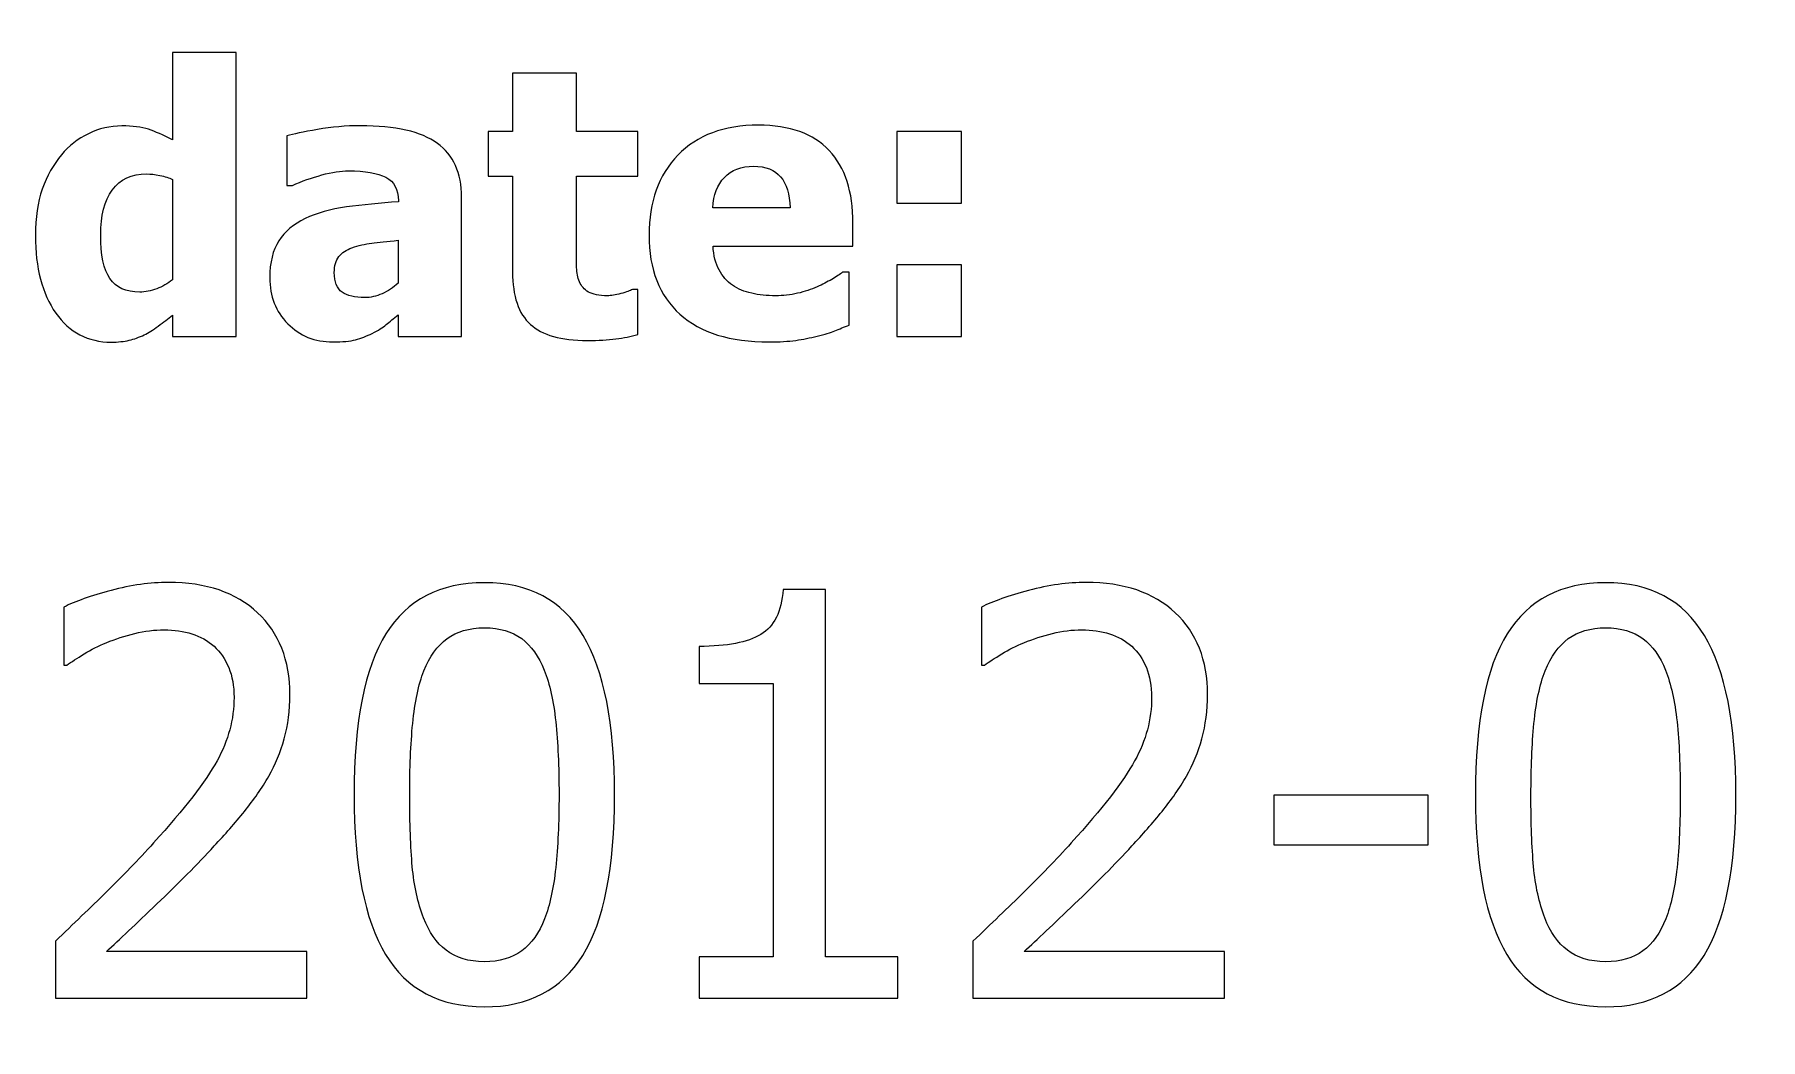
# Model space of a CAD drawing. Header units: centimetres. Extents: x -14.3 to 14.3, y -10 to 9.9.
# Drawn here: x 9.995 to 11.299, y -8.897 to -8.138 of the extents above; entities that cross this region are included whole.
import ezdxf

# ---------------------------------------------------------------- set-up
doc = ezdxf.new("R2010")
doc.units = ezdxf.units.CM
doc.header["$MEASUREMENT"] = 0
doc.layers.add('Layer 1', color=7, linetype='Continuous')

msp = doc.modelspace()

# ---------------------------------------------------------------- linework, layer by layer
at = {"layer": 'Layer 1', "color": 250, "lineweight": 70}
for points in [[(-14.3, -9), (-14.3, -9), (-14.3, 8.9), (-14.3, 8.9), (-14.3, 8.9), (-14.3, 9.45219), (-13.85219, 9.9), (-13.3, 9.9), (-13.3, 9.9), (-13.3, 9.9), (13.3, 9.9), (13.3, 9.9), (13.3, 9.9), (13.85219, 9.9), (14.3, 9.45219), (14.3, 8.9), (14.3, 8.9), (14.3, 8.9), (14.3, -9), (14.3, -9), (14.3, -9), (14.3, -9.55219), (13.85219, -10), (13.3, -10), (13.3, -10), (13.3, -10), (-13.3, -10), (-13.3, -10), (-13.3, -10), (-13.85219, -10), (-14.3, -9.55219), (-14.3, -9)], [(2.3, -10), (2.3, -10), (2.3, -7), (2.3, -7), (2.3, -7), (2.3, -6.44781), (2.74781, -6), (3.3, -6), (3.3, -6), (3.3, -6), (14.3, -6), (14.3, -6), (14.3, -6), (14.3, -6), (14.3, -7), (14.3, -7), (14.3, -7), (14.3, -7), (14.3, -9), (14.3, -9), (14.3, -9), (14.3, -9.55219), (13.85219, -10), (13.3, -10), (13.3, -10), (13.3, -10), (3.3, -10), (3.3, -10), (3.3, -10), (3.3, -10), (2.3, -10), (2.3, -10)]]:
    msp.add_open_spline(points, degree=3, knots=[0, 0, 0, 0, 0.125, 0.125, 0.125, 0.125, 0.25, 0.25, 0.25, 0.25, 0.375, 0.375, 0.375, 0.375, 0.5, 0.5, 0.5, 0.5, 0.625, 0.625, 0.625, 0.625, 0.75, 0.75, 0.75, 0.75, 0.875, 0.875, 0.875, 0.875, 1, 1, 1, 1], dxfattribs=at)
at = {"layer": 'Layer 1', "color": 250}
for points, knots in [([(10.14728, -8.36634), (10.14728, -8.36634), (10.09906, -8.36634), (10.09906, -8.36634), (10.09906, -8.36634), (10.09906, -8.36634), (10.09906, -8.35021), (10.09906, -8.35021), (10.09906, -8.35021), (10.09596, -8.35279), (10.09238, -8.35552), (10.08839, -8.35848), (10.08839, -8.35848), (10.08439, -8.3614), (10.08086, -8.36361), (10.07785, -8.36512), (10.07785, -8.36512), (10.07399, -8.36695), (10.07018, -8.36832), (10.06642, -8.36926), (10.06642, -8.36926), (10.06266, -8.37015), (10.05814, -8.37062), (10.05292, -8.37062), (10.05292, -8.37062), (10.03528, -8.37062), (10.02131, -8.36333), (10.01101, -8.3487), (10.01101, -8.3487), (10.00071, -8.33412), (9.99558, -8.31455), (9.99558, -8.29014), (9.99558, -8.29014), (9.99558, -8.27664), (9.99732, -8.26493), (10.0008, -8.255), (10.0008, -8.255), (10.00433, -8.24508), (10.00913, -8.23642), (10.01529, -8.22909), (10.01529, -8.22909), (10.02089, -8.22236), (10.02771, -8.21709), (10.03566, -8.21319), (10.03566, -8.21319), (10.04365, -8.20928), (10.05212, -8.20731), (10.06101, -8.20731), (10.06101, -8.20731), (10.0691, -8.20731), (10.07573, -8.20816), (10.08095, -8.20985), (10.08095, -8.20985), (10.08613, -8.21154), (10.0922, -8.21418), (10.09906, -8.2178), (10.09906, -8.2178), (10.09906, -8.2178), (10.09906, -8.1519), (10.09906, -8.1519), (10.09906, -8.1519), (10.09906, -8.1519), (10.14728, -8.1519), (10.14728, -8.1519), (10.14728, -8.1519), (10.14728, -8.1519), (10.14728, -8.36634), (10.14728, -8.36634)], [0, 0, 0, 0, 0.0588235, 0.0588235, 0.0588235, 0.0588235, 0.1176471, 0.1176471, 0.1176471, 0.1176471, 0.1764706, 0.1764706, 0.1764706, 0.1764706, 0.2352941, 0.2352941, 0.2352941, 0.2352941, 0.2941176, 0.2941176, 0.2941176, 0.2941176, 0.3529412, 0.3529412, 0.3529412, 0.3529412, 0.4117647, 0.4117647, 0.4117647, 0.4117647, 0.4705882, 0.4705882, 0.4705882, 0.4705882, 0.5294118, 0.5294118, 0.5294118, 0.5294118, 0.5882353, 0.5882353, 0.5882353, 0.5882353, 0.6470588, 0.6470588, 0.6470588, 0.6470588, 0.7058824, 0.7058824, 0.7058824, 0.7058824, 0.7647059, 0.7647059, 0.7647059, 0.7647059, 0.8235294, 0.8235294, 0.8235294, 0.8235294, 0.8823529, 0.8823529, 0.8823529, 0.8823529, 0.9411765, 0.9411765, 0.9411765, 0.9411765, 1, 1, 1, 1]), ([(10.41242, -8.36935), (10.39276, -8.36935), (10.37846, -8.36531), (10.36953, -8.35721), (10.36953, -8.35721), (10.36054, -8.34912), (10.35607, -8.33591), (10.35607, -8.31756), (10.35607, -8.31756), (10.35607, -8.31756), (10.35607, -8.24522), (10.35607, -8.24522), (10.35607, -8.24522), (10.35607, -8.24522), (10.33759, -8.24522), (10.33759, -8.24522), (10.33759, -8.24522), (10.33759, -8.24522), (10.33759, -8.21159), (10.33759, -8.21159), (10.33759, -8.21159), (10.33759, -8.21159), (10.35607, -8.21159), (10.35607, -8.21159), (10.35607, -8.21159), (10.35607, -8.21159), (10.35607, -8.16737), (10.35607, -8.16737), (10.35607, -8.16737), (10.35607, -8.16737), (10.40429, -8.16737), (10.40429, -8.16737), (10.40429, -8.16737), (10.40429, -8.16737), (10.40429, -8.21159), (10.40429, -8.21159), (10.40429, -8.21159), (10.40429, -8.21159), (10.45076, -8.21159), (10.45076, -8.21159), (10.45076, -8.21159), (10.45076, -8.21159), (10.45076, -8.24522), (10.45076, -8.24522), (10.45076, -8.24522), (10.45076, -8.24522), (10.40429, -8.24522), (10.40429, -8.24522), (10.40429, -8.24522), (10.40429, -8.24522), (10.40429, -8.30002), (10.40429, -8.30002), (10.40429, -8.30002), (10.40429, -8.30547), (10.40433, -8.31018), (10.40443, -8.31422), (10.40443, -8.31422), (10.40452, -8.31827), (10.40528, -8.32189), (10.40664, -8.32509), (10.40664, -8.32509), (10.40791, -8.32833), (10.41021, -8.33087), (10.41346, -8.33276), (10.41346, -8.33276), (10.4167, -8.33464), (10.42146, -8.33558), (10.42771, -8.33558), (10.42771, -8.33558), (10.4303, -8.33558), (10.43369, -8.33501), (10.43787, -8.33393), (10.43787, -8.33393), (10.44206, -8.3328), (10.44497, -8.33182), (10.44662, -8.33087), (10.44662, -8.33087), (10.44662, -8.33087), (10.45076, -8.33087), (10.45076, -8.33087), (10.45076, -8.33087), (10.45076, -8.33087), (10.45076, -8.36493), (10.45076, -8.36493), (10.45076, -8.36493), (10.44554, -8.36629), (10.43994, -8.36737), (10.43406, -8.36817), (10.43406, -8.36817), (10.42818, -8.36897), (10.42099, -8.36935), (10.41242, -8.36935)], [0, 0, 0, 0, 0.0434783, 0.0434783, 0.0434783, 0.0434783, 0.0869565, 0.0869565, 0.0869565, 0.0869565, 0.1304348, 0.1304348, 0.1304348, 0.1304348, 0.173913, 0.173913, 0.173913, 0.173913, 0.2173913, 0.2173913, 0.2173913, 0.2173913, 0.2608696, 0.2608696, 0.2608696, 0.2608696, 0.3043478, 0.3043478, 0.3043478, 0.3043478, 0.3478261, 0.3478261, 0.3478261, 0.3478261, 0.3913043, 0.3913043, 0.3913043, 0.3913043, 0.4347826, 0.4347826, 0.4347826, 0.4347826, 0.4782609, 0.4782609, 0.4782609, 0.4782609, 0.5217391, 0.5217391, 0.5217391, 0.5217391, 0.5652174, 0.5652174, 0.5652174, 0.5652174, 0.6086957, 0.6086957, 0.6086957, 0.6086957, 0.6521739, 0.6521739, 0.6521739, 0.6521739, 0.6956522, 0.6956522, 0.6956522, 0.6956522, 0.7391304, 0.7391304, 0.7391304, 0.7391304, 0.7826087, 0.7826087, 0.7826087, 0.7826087, 0.826087, 0.826087, 0.826087, 0.826087, 0.8695652, 0.8695652, 0.8695652, 0.8695652, 0.9130435, 0.9130435, 0.9130435, 0.9130435, 0.9565217, 0.9565217, 0.9565217, 0.9565217, 1, 1, 1, 1]), ([(10.26952, -8.34992), (10.26623, -8.3527), (10.26327, -8.35519), (10.26063, -8.3574), (10.26063, -8.3574), (10.258, -8.35957), (10.25452, -8.36178), (10.2501, -8.36399), (10.2501, -8.36399), (10.24577, -8.3661), (10.24158, -8.3677), (10.23749, -8.36883), (10.23749, -8.36883), (10.2334, -8.36991), (10.22766, -8.37048), (10.22032, -8.37048), (10.22032, -8.37048), (10.20663, -8.37048), (10.19525, -8.36587), (10.18622, -8.3567), (10.18622, -8.3567), (10.17714, -8.34753), (10.17263, -8.33595), (10.17263, -8.32198), (10.17263, -8.32198), (10.17263, -8.31051), (10.17493, -8.30119), (10.17954, -8.29414), (10.17954, -8.29414), (10.1841, -8.28708), (10.19074, -8.28144), (10.19934, -8.27735), (10.19934, -8.27735), (10.20809, -8.27311), (10.21854, -8.27015), (10.23067, -8.2685), (10.23067, -8.2685), (10.24281, -8.26686), (10.25584, -8.26559), (10.26981, -8.26465), (10.26981, -8.26465), (10.26981, -8.26465), (10.26981, -8.2638), (10.26981, -8.2638), (10.26981, -8.2638), (10.26981, -8.25529), (10.26665, -8.24936), (10.26035, -8.24611), (10.26035, -8.24611), (10.25405, -8.24287), (10.24459, -8.24122), (10.23203, -8.24122), (10.23203, -8.24122), (10.22634, -8.24122), (10.21966, -8.24226), (10.21204, -8.24433), (10.21204, -8.24433), (10.20442, -8.2464), (10.19695, -8.24903), (10.1897, -8.25223), (10.1897, -8.25223), (10.1897, -8.25223), (10.18556, -8.25223), (10.18556, -8.25223), (10.18556, -8.25223), (10.18556, -8.25223), (10.18556, -8.21488), (10.18556, -8.21488), (10.18556, -8.21488), (10.19036, -8.21352), (10.19807, -8.21187), (10.2087, -8.20999), (10.2087, -8.20999), (10.21938, -8.20811), (10.23015, -8.20717), (10.24097, -8.20717), (10.24097, -8.20717), (10.26764, -8.20717), (10.28707, -8.21159), (10.29925, -8.22048), (10.29925, -8.22048), (10.31143, -8.22932), (10.3175, -8.24287), (10.3175, -8.26107), (10.3175, -8.26107), (10.3175, -8.26107), (10.3175, -8.36634), (10.3175, -8.36634), (10.3175, -8.36634), (10.3175, -8.36634), (10.26952, -8.36634), (10.26952, -8.36634), (10.26952, -8.36634), (10.26952, -8.36634), (10.26952, -8.34992), (10.26952, -8.34992)], [0, 0, 0, 0, 0.0416667, 0.0416667, 0.0416667, 0.0416667, 0.0833333, 0.0833333, 0.0833333, 0.0833333, 0.125, 0.125, 0.125, 0.125, 0.1666667, 0.1666667, 0.1666667, 0.1666667, 0.2083333, 0.2083333, 0.2083333, 0.2083333, 0.25, 0.25, 0.25, 0.25, 0.2916667, 0.2916667, 0.2916667, 0.2916667, 0.3333333, 0.3333333, 0.3333333, 0.3333333, 0.375, 0.375, 0.375, 0.375, 0.4166667, 0.4166667, 0.4166667, 0.4166667, 0.4583333, 0.4583333, 0.4583333, 0.4583333, 0.5, 0.5, 0.5, 0.5, 0.5416667, 0.5416667, 0.5416667, 0.5416667, 0.5833333, 0.5833333, 0.5833333, 0.5833333, 0.625, 0.625, 0.625, 0.625, 0.6666667, 0.6666667, 0.6666667, 0.6666667, 0.7083333, 0.7083333, 0.7083333, 0.7083333, 0.75, 0.75, 0.75, 0.75, 0.7916667, 0.7916667, 0.7916667, 0.7916667, 0.8333333, 0.8333333, 0.8333333, 0.8333333, 0.875, 0.875, 0.875, 0.875, 0.9166667, 0.9166667, 0.9166667, 0.9166667, 0.9583333, 0.9583333, 0.9583333, 0.9583333, 1, 1, 1, 1]), ([(10.54968, -8.37048), (10.52047, -8.37048), (10.49808, -8.36352), (10.48251, -8.34955), (10.48251, -8.34955), (10.46694, -8.33558), (10.45913, -8.31568), (10.45913, -8.28986), (10.45913, -8.28986), (10.45913, -8.2646), (10.46637, -8.24442), (10.48091, -8.22937), (10.48091, -8.22937), (10.49544, -8.21427), (10.51571, -8.20674), (10.54182, -8.20674), (10.54182, -8.20674), (10.56553, -8.20674), (10.58335, -8.21314), (10.5953, -8.22589), (10.5953, -8.22589), (10.60725, -8.23868), (10.61322, -8.25698), (10.61322, -8.28078), (10.61322, -8.28078), (10.61322, -8.28078), (10.61322, -8.29814), (10.61322, -8.29814), (10.61322, -8.29814), (10.61322, -8.29814), (10.50748, -8.29814), (10.50748, -8.29814), (10.50748, -8.29814), (10.50795, -8.30529), (10.50946, -8.31131), (10.51205, -8.3161), (10.51205, -8.3161), (10.51459, -8.32095), (10.51802, -8.32476), (10.52225, -8.32763), (10.52225, -8.32763), (10.52634, -8.3305), (10.53119, -8.33252), (10.53669, -8.33374), (10.53669, -8.33374), (10.5422, -8.33501), (10.54822, -8.33563), (10.55476, -8.33563), (10.55476, -8.33563), (10.56035, -8.33563), (10.5659, -8.33501), (10.57131, -8.33374), (10.57131, -8.33374), (10.57672, -8.33252), (10.58171, -8.33087), (10.58618, -8.32885), (10.58618, -8.32885), (10.59013, -8.32711), (10.5938, -8.32523), (10.59714, -8.32321), (10.59714, -8.32321), (10.60052, -8.32118), (10.60325, -8.3194), (10.60537, -8.31785), (10.60537, -8.31785), (10.60537, -8.31785), (10.61045, -8.31785), (10.61045, -8.31785), (10.61045, -8.31785), (10.61045, -8.31785), (10.61045, -8.35769), (10.61045, -8.35769), (10.61045, -8.35769), (10.6065, -8.35924), (10.60287, -8.3607), (10.59963, -8.36201), (10.59963, -8.36201), (10.59638, -8.36333), (10.59187, -8.36469), (10.58618, -8.36606), (10.58618, -8.36606), (10.58095, -8.36747), (10.57555, -8.36855), (10.56999, -8.3693), (10.56999, -8.3693), (10.56444, -8.3701), (10.55767, -8.37048), (10.54968, -8.37048)], [0, 0, 0, 0, 0.0454545, 0.0454545, 0.0454545, 0.0454545, 0.0909091, 0.0909091, 0.0909091, 0.0909091, 0.1363636, 0.1363636, 0.1363636, 0.1363636, 0.1818182, 0.1818182, 0.1818182, 0.1818182, 0.2272727, 0.2272727, 0.2272727, 0.2272727, 0.2727273, 0.2727273, 0.2727273, 0.2727273, 0.3181818, 0.3181818, 0.3181818, 0.3181818, 0.3636364, 0.3636364, 0.3636364, 0.3636364, 0.4090909, 0.4090909, 0.4090909, 0.4090909, 0.4545455, 0.4545455, 0.4545455, 0.4545455, 0.5, 0.5, 0.5, 0.5, 0.5454545, 0.5454545, 0.5454545, 0.5454545, 0.5909091, 0.5909091, 0.5909091, 0.5909091, 0.6363636, 0.6363636, 0.6363636, 0.6363636, 0.6818182, 0.6818182, 0.6818182, 0.6818182, 0.7272727, 0.7272727, 0.7272727, 0.7272727, 0.7727273, 0.7727273, 0.7727273, 0.7727273, 0.8181818, 0.8181818, 0.8181818, 0.8181818, 0.8636364, 0.8636364, 0.8636364, 0.8636364, 0.9090909, 0.9090909, 0.9090909, 0.9090909, 0.9545455, 0.9545455, 0.9545455, 0.9545455, 1, 1, 1, 1]), ([(10.6952, -8.26573), (10.6952, -8.26573), (10.64643, -8.26573), (10.64643, -8.26573), (10.64643, -8.26573), (10.64643, -8.26573), (10.64643, -8.21159), (10.64643, -8.21159), (10.64643, -8.21159), (10.64643, -8.21159), (10.6952, -8.21159), (10.6952, -8.21159), (10.6952, -8.21159), (10.6952, -8.21159), (10.6952, -8.26573), (10.6952, -8.26573)], [0, 0, 0, 0, 0.25, 0.25, 0.25, 0.25, 0.5, 0.5, 0.5, 0.5, 0.75, 0.75, 0.75, 0.75, 1, 1, 1, 1]), ([(10.56567, -8.26907), (10.56539, -8.25886), (10.56303, -8.2511), (10.55857, -8.24574), (10.55857, -8.24574), (10.5541, -8.24042), (10.54728, -8.23774), (10.5381, -8.23774), (10.5381, -8.23774), (10.5287, -8.23774), (10.52141, -8.24056), (10.51609, -8.24616), (10.51609, -8.24616), (10.51082, -8.25176), (10.50791, -8.25943), (10.50734, -8.26907), (10.50734, -8.26907), (10.50734, -8.26907), (10.56567, -8.26907), (10.56567, -8.26907)], [0, 0, 0, 0, 0.2, 0.2, 0.2, 0.2, 0.4, 0.4, 0.4, 0.4, 0.6, 0.6, 0.6, 0.6, 0.8, 0.8, 0.8, 0.8, 1, 1, 1, 1]), ([(10.09906, -8.32363), (10.09906, -8.32363), (10.09906, -8.24771), (10.09906, -8.24771), (10.09906, -8.24771), (10.09666, -8.24649), (10.09356, -8.2455), (10.0897, -8.24475), (10.0897, -8.24475), (10.08585, -8.24395), (10.08255, -8.24357), (10.07978, -8.24357), (10.07978, -8.24357), (10.06821, -8.24357), (10.0595, -8.24762), (10.05367, -8.25571), (10.05367, -8.25571), (10.04784, -8.2638), (10.04492, -8.27509), (10.04492, -8.28958), (10.04492, -8.28958), (10.04492, -8.30482), (10.04723, -8.31587), (10.05188, -8.32264), (10.05188, -8.32264), (10.05649, -8.32946), (10.06402, -8.33285), (10.07442, -8.33285), (10.07442, -8.33285), (10.07865, -8.33285), (10.08288, -8.332), (10.08721, -8.33036), (10.08721, -8.33036), (10.09154, -8.32871), (10.09549, -8.32645), (10.09906, -8.32363)], [0, 0, 0, 0, 0.1111111, 0.1111111, 0.1111111, 0.1111111, 0.2222222, 0.2222222, 0.2222222, 0.2222222, 0.3333333, 0.3333333, 0.3333333, 0.3333333, 0.4444444, 0.4444444, 0.4444444, 0.4444444, 0.5555556, 0.5555556, 0.5555556, 0.5555556, 0.6666667, 0.6666667, 0.6666667, 0.6666667, 0.7777778, 0.7777778, 0.7777778, 0.7777778, 0.8888889, 0.8888889, 0.8888889, 0.8888889, 1, 1, 1, 1]), ([(10.26952, -8.32598), (10.26952, -8.32598), (10.26952, -8.29372), (10.26952, -8.29372), (10.26952, -8.29372), (10.26134, -8.29456), (10.25471, -8.29527), (10.24967, -8.29583), (10.24967, -8.29583), (10.24459, -8.29644), (10.23965, -8.29762), (10.23476, -8.29936), (10.23476, -8.29936), (10.23053, -8.30082), (10.22728, -8.30308), (10.22493, -8.30604), (10.22493, -8.30604), (10.22258, -8.30905), (10.2214, -8.313), (10.2214, -8.31799), (10.2214, -8.31799), (10.2214, -8.32523), (10.22338, -8.33022), (10.22728, -8.33294), (10.22728, -8.33294), (10.23119, -8.33563), (10.23693, -8.33699), (10.24455, -8.33699), (10.24455, -8.33699), (10.24878, -8.33699), (10.25311, -8.336), (10.25753, -8.33407), (10.25753, -8.33407), (10.26195, -8.33214), (10.26595, -8.32946), (10.26952, -8.32598)], [0, 0, 0, 0, 0.1111111, 0.1111111, 0.1111111, 0.1111111, 0.2222222, 0.2222222, 0.2222222, 0.2222222, 0.3333333, 0.3333333, 0.3333333, 0.3333333, 0.4444444, 0.4444444, 0.4444444, 0.4444444, 0.5555556, 0.5555556, 0.5555556, 0.5555556, 0.6666667, 0.6666667, 0.6666667, 0.6666667, 0.7777778, 0.7777778, 0.7777778, 0.7777778, 0.8888889, 0.8888889, 0.8888889, 0.8888889, 1, 1, 1, 1]), ([(10.6952, -8.36634), (10.6952, -8.36634), (10.64643, -8.36634), (10.64643, -8.36634), (10.64643, -8.36634), (10.64643, -8.36634), (10.64643, -8.3122), (10.64643, -8.3122), (10.64643, -8.3122), (10.64643, -8.3122), (10.6952, -8.3122), (10.6952, -8.3122), (10.6952, -8.3122), (10.6952, -8.3122), (10.6952, -8.36634), (10.6952, -8.36634)], [0, 0, 0, 0, 0.25, 0.25, 0.25, 0.25, 0.5, 0.5, 0.5, 0.5, 0.75, 0.75, 0.75, 0.75, 1, 1, 1, 1]), ([(10.20066, -8.86634), (10.20066, -8.86634), (10.01066, -8.86634), (10.01066, -8.86634), (10.01066, -8.86634), (10.01066, -8.86634), (10.01066, -8.82316), (10.01066, -8.82316), (10.01066, -8.82316), (10.02427, -8.81018), (10.03719, -8.79776), (10.04932, -8.78591), (10.04932, -8.78591), (10.06146, -8.77405), (10.07331, -8.76178), (10.08488, -8.74894), (10.08488, -8.74894), (10.10831, -8.72318), (10.12425, -8.70251), (10.13279, -8.68706), (10.13279, -8.68706), (10.14132, -8.67154), (10.14563, -8.65552), (10.14563, -8.63901), (10.14563, -8.63901), (10.14563, -8.6304), (10.14429, -8.62293), (10.14161, -8.61643), (10.14161, -8.61643), (10.13893, -8.60994), (10.13526, -8.60458), (10.13053, -8.60035), (10.13053, -8.60035), (10.12573, -8.59618), (10.12016, -8.59308), (10.11381, -8.59103), (10.11381, -8.59103), (10.10746, -8.58899), (10.10047, -8.58793), (10.09292, -8.58793), (10.09292, -8.58793), (10.08566, -8.58793), (10.07825, -8.58885), (10.0707, -8.59075), (10.0707, -8.59075), (10.06322, -8.59259), (10.05602, -8.59491), (10.04911, -8.59767), (10.04911, -8.59767), (10.04332, -8.59999), (10.03775, -8.60282), (10.03239, -8.60613), (10.03239, -8.60613), (10.02703, -8.60945), (10.02265, -8.61227), (10.01934, -8.6146), (10.01934, -8.6146), (10.01934, -8.6146), (10.01708, -8.6146), (10.01708, -8.6146), (10.01708, -8.6146), (10.01708, -8.6146), (10.01708, -8.57079), (10.01708, -8.57079), (10.01708, -8.57079), (10.02561, -8.56648), (10.03754, -8.56232), (10.05271, -8.55823), (10.05271, -8.55823), (10.06795, -8.5542), (10.08241, -8.55216), (10.09603, -8.55216), (10.09603, -8.55216), (10.12467, -8.55216), (10.14718, -8.55978), (10.16341, -8.57502), (10.16341, -8.57502), (10.17971, -8.59026), (10.18782, -8.61086), (10.18782, -8.6369), (10.18782, -8.6369), (10.18782, -8.64889), (10.18641, -8.65997), (10.18359, -8.6702), (10.18359, -8.6702), (10.18077, -8.68036), (10.17688, -8.68981), (10.17188, -8.69849), (10.17188, -8.69849), (10.1668, -8.70745), (10.16066, -8.71634), (10.15353, -8.72516), (10.15353, -8.72516), (10.14633, -8.73398), (10.13878, -8.74266), (10.13074, -8.75119), (10.13074, -8.75119), (10.11783, -8.76523), (10.10337, -8.77984), (10.08742, -8.79501), (10.08742, -8.79501), (10.07155, -8.81018), (10.05885, -8.82217), (10.04932, -8.83099), (10.04932, -8.83099), (10.04932, -8.83099), (10.20066, -8.83099), (10.20066, -8.83099), (10.20066, -8.83099), (10.20066, -8.83099), (10.20066, -8.86634), (10.20066, -8.86634)], [0, 0, 0, 0, 0.0357143, 0.0357143, 0.0357143, 0.0357143, 0.0714286, 0.0714286, 0.0714286, 0.0714286, 0.1071429, 0.1071429, 0.1071429, 0.1071429, 0.1428571, 0.1428571, 0.1428571, 0.1428571, 0.1785714, 0.1785714, 0.1785714, 0.1785714, 0.2142857, 0.2142857, 0.2142857, 0.2142857, 0.25, 0.25, 0.25, 0.25, 0.2857143, 0.2857143, 0.2857143, 0.2857143, 0.3214286, 0.3214286, 0.3214286, 0.3214286, 0.3571429, 0.3571429, 0.3571429, 0.3571429, 0.3928571, 0.3928571, 0.3928571, 0.3928571, 0.4285714, 0.4285714, 0.4285714, 0.4285714, 0.4642857, 0.4642857, 0.4642857, 0.4642857, 0.5, 0.5, 0.5, 0.5, 0.5357143, 0.5357143, 0.5357143, 0.5357143, 0.5714286, 0.5714286, 0.5714286, 0.5714286, 0.6071429, 0.6071429, 0.6071429, 0.6071429, 0.6428571, 0.6428571, 0.6428571, 0.6428571, 0.6785714, 0.6785714, 0.6785714, 0.6785714, 0.7142857, 0.7142857, 0.7142857, 0.7142857, 0.75, 0.75, 0.75, 0.75, 0.7857143, 0.7857143, 0.7857143, 0.7857143, 0.8214286, 0.8214286, 0.8214286, 0.8214286, 0.8571429, 0.8571429, 0.8571429, 0.8571429, 0.8928571, 0.8928571, 0.8928571, 0.8928571, 0.9285714, 0.9285714, 0.9285714, 0.9285714, 0.9642857, 0.9642857, 0.9642857, 0.9642857, 1, 1, 1, 1]), ([(10.43314, -8.71239), (10.43314, -8.76763), (10.4251, -8.80813), (10.40908, -8.83403), (10.40908, -8.83403), (10.393, -8.85985), (10.36823, -8.87276), (10.33479, -8.87276), (10.33479, -8.87276), (10.30085, -8.87276), (10.27602, -8.85957), (10.26014, -8.83325), (10.26014, -8.83325), (10.24427, -8.80693), (10.23636, -8.76679), (10.23636, -8.71274), (10.23636, -8.71274), (10.23636, -8.65721), (10.24441, -8.61665), (10.26042, -8.59089), (10.26042, -8.59089), (10.27651, -8.56521), (10.30128, -8.55237), (10.33479, -8.55237), (10.33479, -8.55237), (10.36866, -8.55237), (10.39349, -8.56563), (10.40937, -8.59223), (10.40937, -8.59223), (10.42524, -8.61883), (10.43314, -8.65891), (10.43314, -8.71239)], [0, 0, 0, 0, 0.125, 0.125, 0.125, 0.125, 0.25, 0.25, 0.25, 0.25, 0.375, 0.375, 0.375, 0.375, 0.5, 0.5, 0.5, 0.5, 0.625, 0.625, 0.625, 0.625, 0.75, 0.75, 0.75, 0.75, 0.875, 0.875, 0.875, 0.875, 1, 1, 1, 1]), ([(10.89387, -8.86634), (10.89387, -8.86634), (10.70387, -8.86634), (10.70387, -8.86634), (10.70387, -8.86634), (10.70387, -8.86634), (10.70387, -8.82316), (10.70387, -8.82316), (10.70387, -8.82316), (10.71748, -8.81018), (10.7304, -8.79776), (10.74253, -8.78591), (10.74253, -8.78591), (10.75467, -8.77405), (10.76652, -8.76178), (10.77809, -8.74894), (10.77809, -8.74894), (10.80152, -8.72318), (10.81746, -8.70251), (10.826, -8.68706), (10.826, -8.68706), (10.83453, -8.67154), (10.83884, -8.65552), (10.83884, -8.63901), (10.83884, -8.63901), (10.83884, -8.6304), (10.8375, -8.62293), (10.83482, -8.61643), (10.83482, -8.61643), (10.83214, -8.60994), (10.82847, -8.60458), (10.82374, -8.60035), (10.82374, -8.60035), (10.81894, -8.59618), (10.81337, -8.59308), (10.80702, -8.59103), (10.80702, -8.59103), (10.80067, -8.58899), (10.79368, -8.58793), (10.78613, -8.58793), (10.78613, -8.58793), (10.77887, -8.58793), (10.77146, -8.58885), (10.76391, -8.59075), (10.76391, -8.59075), (10.75643, -8.59259), (10.74923, -8.59491), (10.74232, -8.59767), (10.74232, -8.59767), (10.73653, -8.59999), (10.73096, -8.60282), (10.7256, -8.60613), (10.7256, -8.60613), (10.72024, -8.60945), (10.71586, -8.61227), (10.71255, -8.6146), (10.71255, -8.6146), (10.71255, -8.6146), (10.71029, -8.6146), (10.71029, -8.6146), (10.71029, -8.6146), (10.71029, -8.6146), (10.71029, -8.57079), (10.71029, -8.57079), (10.71029, -8.57079), (10.71882, -8.56648), (10.73075, -8.56232), (10.74592, -8.55823), (10.74592, -8.55823), (10.76116, -8.5542), (10.77562, -8.55216), (10.78924, -8.55216), (10.78924, -8.55216), (10.81788, -8.55216), (10.84039, -8.55978), (10.85662, -8.57502), (10.85662, -8.57502), (10.87292, -8.59026), (10.88103, -8.61086), (10.88103, -8.6369), (10.88103, -8.6369), (10.88103, -8.64889), (10.87962, -8.65997), (10.8768, -8.6702), (10.8768, -8.6702), (10.87398, -8.68036), (10.87009, -8.68981), (10.86509, -8.69849), (10.86509, -8.69849), (10.86001, -8.70745), (10.85387, -8.71634), (10.84674, -8.72516), (10.84674, -8.72516), (10.83954, -8.73398), (10.83199, -8.74266), (10.82395, -8.75119), (10.82395, -8.75119), (10.81104, -8.76523), (10.79658, -8.77984), (10.78063, -8.79501), (10.78063, -8.79501), (10.76476, -8.81018), (10.75206, -8.82217), (10.74253, -8.83099), (10.74253, -8.83099), (10.74253, -8.83099), (10.89387, -8.83099), (10.89387, -8.83099), (10.89387, -8.83099), (10.89387, -8.83099), (10.89387, -8.86634), (10.89387, -8.86634)], [0, 0, 0, 0, 0.0357143, 0.0357143, 0.0357143, 0.0357143, 0.0714286, 0.0714286, 0.0714286, 0.0714286, 0.1071429, 0.1071429, 0.1071429, 0.1071429, 0.1428571, 0.1428571, 0.1428571, 0.1428571, 0.1785714, 0.1785714, 0.1785714, 0.1785714, 0.2142857, 0.2142857, 0.2142857, 0.2142857, 0.25, 0.25, 0.25, 0.25, 0.2857143, 0.2857143, 0.2857143, 0.2857143, 0.3214286, 0.3214286, 0.3214286, 0.3214286, 0.3571429, 0.3571429, 0.3571429, 0.3571429, 0.3928571, 0.3928571, 0.3928571, 0.3928571, 0.4285714, 0.4285714, 0.4285714, 0.4285714, 0.4642857, 0.4642857, 0.4642857, 0.4642857, 0.5, 0.5, 0.5, 0.5, 0.5357143, 0.5357143, 0.5357143, 0.5357143, 0.5714286, 0.5714286, 0.5714286, 0.5714286, 0.6071429, 0.6071429, 0.6071429, 0.6071429, 0.6428571, 0.6428571, 0.6428571, 0.6428571, 0.6785714, 0.6785714, 0.6785714, 0.6785714, 0.7142857, 0.7142857, 0.7142857, 0.7142857, 0.75, 0.75, 0.75, 0.75, 0.7857143, 0.7857143, 0.7857143, 0.7857143, 0.8214286, 0.8214286, 0.8214286, 0.8214286, 0.8571429, 0.8571429, 0.8571429, 0.8571429, 0.8928571, 0.8928571, 0.8928571, 0.8928571, 0.9285714, 0.9285714, 0.9285714, 0.9285714, 0.9642857, 0.9642857, 0.9642857, 0.9642857, 1, 1, 1, 1]), ([(11.28016, -8.71239), (11.28016, -8.76763), (11.27212, -8.80813), (11.2561, -8.83403), (11.2561, -8.83403), (11.24002, -8.85985), (11.21525, -8.87276), (11.18181, -8.87276), (11.18181, -8.87276), (11.14787, -8.87276), (11.12304, -8.85957), (11.10716, -8.83325), (11.10716, -8.83325), (11.09129, -8.80693), (11.08338, -8.76679), (11.08338, -8.71274), (11.08338, -8.71274), (11.08338, -8.65721), (11.09143, -8.61665), (11.10744, -8.59089), (11.10744, -8.59089), (11.12353, -8.56521), (11.1483, -8.55237), (11.18181, -8.55237), (11.18181, -8.55237), (11.21568, -8.55237), (11.24051, -8.56563), (11.25639, -8.59223), (11.25639, -8.59223), (11.27226, -8.61883), (11.28016, -8.65891), (11.28016, -8.71239)], [0, 0, 0, 0, 0.125, 0.125, 0.125, 0.125, 0.25, 0.25, 0.25, 0.25, 0.375, 0.375, 0.375, 0.375, 0.5, 0.5, 0.5, 0.5, 0.625, 0.625, 0.625, 0.625, 0.75, 0.75, 0.75, 0.75, 0.875, 0.875, 0.875, 0.875, 1, 1, 1, 1]), ([(10.64707, -8.86634), (10.64707, -8.86634), (10.497, -8.86634), (10.497, -8.86634), (10.497, -8.86634), (10.497, -8.86634), (10.497, -8.83494), (10.497, -8.83494), (10.497, -8.83494), (10.497, -8.83494), (10.55281, -8.83494), (10.55281, -8.83494), (10.55281, -8.83494), (10.55281, -8.83494), (10.55281, -8.62857), (10.55281, -8.62857), (10.55281, -8.62857), (10.55281, -8.62857), (10.497, -8.62857), (10.497, -8.62857), (10.497, -8.62857), (10.497, -8.62857), (10.497, -8.60049), (10.497, -8.60049), (10.497, -8.60049), (10.51809, -8.60049), (10.53362, -8.59753), (10.54363, -8.59153), (10.54363, -8.59153), (10.55358, -8.58553), (10.55923, -8.57417), (10.5605, -8.55752), (10.5605, -8.55752), (10.5605, -8.55752), (10.59253, -8.55752), (10.59253, -8.55752), (10.59253, -8.55752), (10.59253, -8.55752), (10.59253, -8.83494), (10.59253, -8.83494), (10.59253, -8.83494), (10.59253, -8.83494), (10.64707, -8.83494), (10.64707, -8.83494), (10.64707, -8.83494), (10.64707, -8.83494), (10.64707, -8.86634), (10.64707, -8.86634)], [0, 0, 0, 0, 0.0833333, 0.0833333, 0.0833333, 0.0833333, 0.1666667, 0.1666667, 0.1666667, 0.1666667, 0.25, 0.25, 0.25, 0.25, 0.3333333, 0.3333333, 0.3333333, 0.3333333, 0.4166667, 0.4166667, 0.4166667, 0.4166667, 0.5, 0.5, 0.5, 0.5, 0.5833333, 0.5833333, 0.5833333, 0.5833333, 0.6666667, 0.6666667, 0.6666667, 0.6666667, 0.75, 0.75, 0.75, 0.75, 0.8333333, 0.8333333, 0.8333333, 0.8333333, 0.9166667, 0.9166667, 0.9166667, 0.9166667, 1, 1, 1, 1]), ([(10.38023, -8.80623), (10.38418, -8.796), (10.387, -8.78316), (10.38869, -8.76756), (10.38869, -8.76756), (10.39032, -8.75197), (10.39116, -8.73356), (10.39116, -8.71239), (10.39116, -8.71239), (10.39116, -8.69129), (10.39032, -8.67295), (10.38869, -8.65736), (10.38869, -8.65736), (10.387, -8.64176), (10.38411, -8.62885), (10.38001, -8.61848), (10.38001, -8.61848), (10.37585, -8.60804), (10.37021, -8.60007), (10.36294, -8.59463), (10.36294, -8.59463), (10.35574, -8.5892), (10.34636, -8.58645), (10.33479, -8.58645), (10.33479, -8.58645), (10.32329, -8.58645), (10.3139, -8.5892), (10.30657, -8.59463), (10.30657, -8.59463), (10.29916, -8.60007), (10.29337, -8.60818), (10.28907, -8.6189), (10.28907, -8.6189), (10.28498, -8.62942), (10.28216, -8.64261), (10.2806, -8.65863), (10.2806, -8.65863), (10.27912, -8.67457), (10.27835, -8.69263), (10.27835, -8.71274), (10.27835, -8.71274), (10.27835, -8.73426), (10.27898, -8.75225), (10.28032, -8.76672), (10.28032, -8.76672), (10.28159, -8.78118), (10.28448, -8.79416), (10.28886, -8.80559), (10.28886, -8.80559), (10.29288, -8.81625), (10.29859, -8.82436), (10.30593, -8.83007), (10.30593, -8.83007), (10.31327, -8.83579), (10.32294, -8.83868), (10.33479, -8.83868), (10.33479, -8.83868), (10.34622, -8.83868), (10.3556, -8.83593), (10.36294, -8.8305), (10.36294, -8.8305), (10.37035, -8.82507), (10.37606, -8.81695), (10.38023, -8.80623)], [0, 0, 0, 0, 0.0625, 0.0625, 0.0625, 0.0625, 0.125, 0.125, 0.125, 0.125, 0.1875, 0.1875, 0.1875, 0.1875, 0.25, 0.25, 0.25, 0.25, 0.3125, 0.3125, 0.3125, 0.3125, 0.375, 0.375, 0.375, 0.375, 0.4375, 0.4375, 0.4375, 0.4375, 0.5, 0.5, 0.5, 0.5, 0.5625, 0.5625, 0.5625, 0.5625, 0.625, 0.625, 0.625, 0.625, 0.6875, 0.6875, 0.6875, 0.6875, 0.75, 0.75, 0.75, 0.75, 0.8125, 0.8125, 0.8125, 0.8125, 0.875, 0.875, 0.875, 0.875, 0.9375, 0.9375, 0.9375, 0.9375, 1, 1, 1, 1]), ([(11.22725, -8.80623), (11.2312, -8.796), (11.23402, -8.78316), (11.23571, -8.76756), (11.23571, -8.76756), (11.23734, -8.75197), (11.23818, -8.73356), (11.23818, -8.71239), (11.23818, -8.71239), (11.23818, -8.69129), (11.23734, -8.67295), (11.23571, -8.65736), (11.23571, -8.65736), (11.23402, -8.64176), (11.23113, -8.62885), (11.22703, -8.61848), (11.22703, -8.61848), (11.22287, -8.60804), (11.21723, -8.60007), (11.20996, -8.59463), (11.20996, -8.59463), (11.20276, -8.5892), (11.19338, -8.58645), (11.18181, -8.58645), (11.18181, -8.58645), (11.17031, -8.58645), (11.16092, -8.5892), (11.15359, -8.59463), (11.15359, -8.59463), (11.14618, -8.60007), (11.14039, -8.60818), (11.13609, -8.6189), (11.13609, -8.6189), (11.132, -8.62942), (11.12918, -8.64261), (11.12762, -8.65863), (11.12762, -8.65863), (11.12614, -8.67457), (11.12537, -8.69263), (11.12537, -8.71274), (11.12537, -8.71274), (11.12537, -8.73426), (11.126, -8.75225), (11.12734, -8.76672), (11.12734, -8.76672), (11.12861, -8.78118), (11.1315, -8.79416), (11.13588, -8.80559), (11.13588, -8.80559), (11.1399, -8.81625), (11.14561, -8.82436), (11.15295, -8.83007), (11.15295, -8.83007), (11.16029, -8.83579), (11.16996, -8.83868), (11.18181, -8.83868), (11.18181, -8.83868), (11.19324, -8.83868), (11.20262, -8.83593), (11.20996, -8.8305), (11.20996, -8.8305), (11.21737, -8.82507), (11.22308, -8.81695), (11.22725, -8.80623)], [0, 0, 0, 0, 0.0625, 0.0625, 0.0625, 0.0625, 0.125, 0.125, 0.125, 0.125, 0.1875, 0.1875, 0.1875, 0.1875, 0.25, 0.25, 0.25, 0.25, 0.3125, 0.3125, 0.3125, 0.3125, 0.375, 0.375, 0.375, 0.375, 0.4375, 0.4375, 0.4375, 0.4375, 0.5, 0.5, 0.5, 0.5, 0.5625, 0.5625, 0.5625, 0.5625, 0.625, 0.625, 0.625, 0.625, 0.6875, 0.6875, 0.6875, 0.6875, 0.75, 0.75, 0.75, 0.75, 0.8125, 0.8125, 0.8125, 0.8125, 0.875, 0.875, 0.875, 0.875, 0.9375, 0.9375, 0.9375, 0.9375, 1, 1, 1, 1]), ([(11.04761, -8.75035), (11.04761, -8.75035), (10.93106, -8.75035), (10.93106, -8.75035), (10.93106, -8.75035), (10.93106, -8.75035), (10.93106, -8.71295), (10.93106, -8.71295), (10.93106, -8.71295), (10.93106, -8.71295), (11.04761, -8.71295), (11.04761, -8.71295), (11.04761, -8.71295), (11.04761, -8.71295), (11.04761, -8.75035), (11.04761, -8.75035)], [0, 0, 0, 0, 0.25, 0.25, 0.25, 0.25, 0.5, 0.5, 0.5, 0.5, 0.75, 0.75, 0.75, 0.75, 1, 1, 1, 1])]:
    msp.add_open_spline(points, degree=3, knots=knots, dxfattribs=at)

doc.saveas('drawing.dxf')
